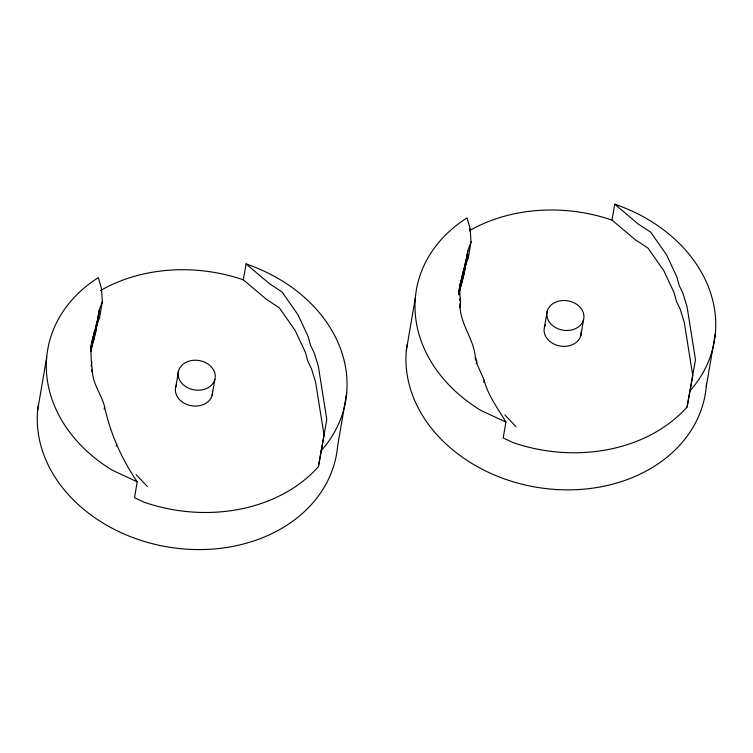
<?xml version="1.0" encoding="UTF-8"?>
<svg xmlns="http://www.w3.org/2000/svg" width="753" height="753" viewBox="0 0 753 753"><rect width="100%" height="100%" fill="white"/><g stroke="black" fill="none" stroke-linecap="round" stroke-linejoin="round"><path stroke-width="1.13" d="M99.142 310.452L95.302 333.974L90.718 351.604L93.438 335.706L98.022 318.077L99.142 310.452L102.352 301.586L101.429 288.371L98.351 277.603A151.165 120.405 9.7 0 0 112.244 470.173L137.225 481.807L134.514 497.705L144.604 502.402A151.165 120.405 9.7 0 0 318.397 466.709L324.072 435.356L315.639 382.26L311.507 368.848L307.761 361.054L305.464 352.498L295.214 330.605L279.401 307.911L266.562 299.44L243.332 279.805A151.165 120.405 9.7 0 0 100.497 290.564M458.954 294.094L463.989 274.252L467.829 250.74L471.039 241.864L470.117 228.648L467.039 217.881A151.165 120.405 9.7 0 0 480.932 410.46L505.912 422.085L503.192 437.982L513.292 442.689A151.165 120.405 9.7 0 0 687.084 406.987L692.76 375.634L684.326 322.538L680.194 309.125L676.448 301.341L674.142 292.776L663.901 270.882L648.088 248.189L635.25 239.718L612.02 220.083A151.165 120.405 9.7 0 0 470.183 230.267M464.902 269.678L467.829 250.74M93.438 335.706C89.259 347.999 91.461 360.894 92.515 373.432C93.833 385.442 101.74 395.212 104.592 406.799C110.371 433.756 121.741 459.048 137.225 481.807M458.878 292.446L460.149 283.994L467.613 253.78M459.688 307.742L460.554 302.075L459.452 289.039M37.65 410.216L46.705 357.223M90.68 348.253L91.461 343.707M90.784 350.343L92.534 340.13M91.697 347.161L94.417 331.264M93.334 341.994L96.864 321.936M95.302 333.974L98.935 313.502M91.085 366.334L91.866 361.798M102.352 301.586L99.631 317.484L96.431 326.35M91.518 371.624L91.913 369.356M104.206 409.067L104.592 406.799M116.254 446.021L116.649 443.752M175.788 386.92L178.508 371.022M212.148 395.297L214.869 379.399A18.674 14.872 9.7 0 0 190.904 360.649A18.674 14.872 9.7 0 0 184.287 385.583A18.674 14.872 9.7 0 0 214.869 379.399M243.332 279.805L246.052 263.908L269.282 283.542L282.121 292.013L297.924 314.707L308.175 336.6L310.481 345.156L314.227 352.95L318.359 366.363L326.783 419.459L318.397 466.709M346.662 393.198L337.608 446.19A151.165 120.405 9.7 0 1 173.821 547.873A151.165 120.405 9.7 0 1 38.177 405.603M406.338 350.493L415.392 297.501M458.982 290.809L460.149 283.994M458.888 294.037L461.222 280.408M459.405 291.882L462.116 275.984M469.721 230.926L470.117 228.648M459.076 294.818L459.462 292.55M460.384 287.448L463.104 271.551M462.022 282.271L464.742 266.374M462.831 278.121L465.552 262.223M463.989 274.252L466.709 258.354M459.754 300.635L460.139 298.357M459.772 306.612L460.554 302.075M465.119 266.637L468.319 257.761L471.039 241.864M475.435 360.122C475.463 340.676 460.045 325.108 460.074 305.473M476.254 363.765L476.64 361.496L475.821 357.844M483.774 382.43L484.16 380.152L477.393 364.941L476.64 361.496M544.475 327.197L547.196 311.3M580.836 335.574L583.556 319.677A18.674 14.872 9.7 0 0 559.583 300.927A18.674 14.872 9.7 0 0 552.975 325.861A18.674 14.872 9.7 0 0 583.556 319.677M612.02 220.083L614.74 204.185L637.97 223.82L650.808 232.291L666.612 254.985L676.862 276.878L679.168 285.443L682.915 293.228L687.047 306.64L695.471 359.736L687.084 406.987M706.295 386.468L715.35 333.475M504.821 414.865L516.012 426.791M136.133 474.588L147.324 486.504M505.912 422.085C498.006 408.427 488 395.73 484.16 380.152M468.093 254.458L468.319 257.761M246.052 263.908A151.165 120.405 9.7 0 1 321.107 450.812M212.515 391.419A18.674 14.872 9.7 0 1 191.347 405.745A18.674 14.872 9.7 0 1 176.447 385.075M614.74 204.185A151.165 120.405 9.7 0 1 689.795 391.089M706.474 384.162A151.165 120.405 9.7 0 1 543.224 488.255A151.165 120.405 9.7 0 1 407.034 344.733M581.203 331.706A18.674 14.872 9.7 0 1 559.432 345.909A18.674 14.872 9.7 0 1 545.567 324.468"/></g></svg>
